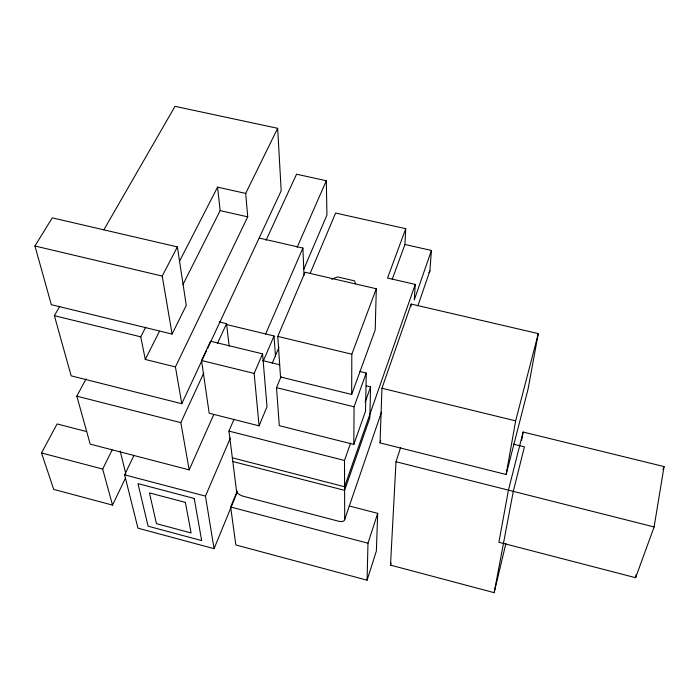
<?xml version="1.0" encoding="UTF-8"?>
<svg xmlns="http://www.w3.org/2000/svg" width="699" height="699" viewBox="0 0 699 699"><rect width="100%" height="100%" fill="white"/><g stroke="black" fill="none" stroke-linecap="round" stroke-linejoin="round"><path stroke-width="1.05" d="M351.658 394.454L351.824 354.21L376.298 288.748L305.061 272.252L277.765 336.394L280.517 376.979L351.658 394.454L375.214 329.884L376.298 288.748M281.068 376.621L276.524 387.648L279.285 425.665L353.816 444.424L354.061 406.801L366.241 373.021L359.898 371.484M366.241 373.021L365.533 411.195L353.816 444.424M366.346 385.892L370.575 386.923L369.85 417.88L344.598 490.349L232.802 461.523M237.188 491.144L230.661 507.011L235.825 544.958L367.08 580.187L367.989 543.228L377.687 513.354L349.168 505.954M380.038 442.886L381.951 388.26L411.204 304.056L538.282 333.598L528.033 389.247L506.137 474.507L380.038 442.886L380.737 440.824M377.687 513.354L376.368 551.03L367.08 580.187M392.2 279.312L404.939 244.493L405.743 228.695L335.616 213.038L310.242 273.169M505.884 543.481L494.158 592.665L390.505 565.124L396.01 461.742L400.667 447.369M411.073 306.223L411.204 304.056M405.743 228.695L387.526 278.036L415.241 284.406L414.271 299.985L431.423 250.452L404.939 244.493M417.88 305.882L429.902 270.801L431.423 250.452M654.107 526.941L664.05 466.565L523.14 432.034L508.435 490.148L498.894 542.241L635.618 577.697L654.107 526.941L396.01 461.742M635.618 577.697L636.16 574.508M506.137 474.507L515.652 420.868L538.282 333.598M521.559 440.466L523.14 432.034M494.158 592.665L513.284 491.371L524.416 446.871L513.354 444.136M390.505 565.124L391.143 563.044M234.06 419.225L228.949 431.1L236.568 491.187A6.658 3.146 21.5 0 0 243.261 496.255L338.299 521.148A6.728 3.224 19.5 0 0 344.703 519.462L381.471 412.157M415.241 284.406L344.581 486.722L232.339 457.836M662.984 469.597L664.05 466.565M344.703 519.462L344.485 460.458L350.645 443.096M365.14 402.248L370.575 386.923M134.042 455.25L124.623 474.831L137.948 528.164L214.06 548.68L237.188 492.332M259.084 425.848L267.009 406.696L262.571 353.869L210.539 341.217L201.53 360.492L209.193 413.249L259.084 425.848L254.148 373.432L262.571 353.869M272.191 363.358L278.962 347.324M214.06 548.68L205.471 496.115L230.329 438.055M263.322 360.99L274.034 335.966L226.432 324.511M303.82 269.15L326.931 215.082L326.311 180.744L296.542 174.208L266.066 240.255M265.48 334.297L302.912 248.049L259.425 238.114M297.119 247.359L326.311 180.744M86.064 378.858L76.829 396.167L90.197 444.11L189.176 469.877L213.798 414.463M189.176 469.877L180.831 422.642L203.689 373.17M217.406 343.489L226.555 323.698L219.145 321.916M59.817 306.249L54.382 315.686L71.158 375.835L181.775 403.725L206.624 350.496M207.551 348.53L281.19 190.81L277.652 128.31L175.012 106.335L103.836 229.866M86.676 431.589L57.091 423.935L41.512 452.961L53.709 489.387L112.513 505.115L125.488 478.081M181.775 403.725L175.432 366.914L247.726 216.847L245.69 193.413L277.652 128.31M172.085 334.078L186.275 305.367L177.38 246.904L52.294 217.861L34.95 245.996L51.315 304.677L172.085 334.078L162.229 276.07L177.38 246.904M112.513 505.115L102.683 469.055L112.128 450.007M175.432 366.914L145.287 359.452L159.477 331.239M182.963 284.545L220.15 210.609L217.564 187.131L245.69 193.413M145.287 359.452L140.744 336.831L145.707 327.167M179.407 261.496L217.564 187.131M331.684 279.242L337.565 276.935L354.507 280.858L355.608 283.873M220.15 210.609L247.726 216.847M34.95 245.996L162.229 276.07M277.765 336.394L351.824 354.21M381.951 388.26L515.652 420.868M262.807 360.623L279.714 364.747M54.382 315.686L140.744 336.831M201.53 360.492L254.148 373.432M276.524 387.648L354.061 406.801M228.949 431.1L344.485 460.458M76.829 396.167L180.831 422.642M41.512 452.961L102.683 469.055M124.623 474.831L205.471 496.115M230.661 507.011L367.989 543.228M120.176 451.038L125.89 474.053M226.555 323.698L229.158 346.162M274.034 335.966L275.493 356.315M302.912 248.049L304.004 275.214M429.902 270.801A5.775 3.678 19.1 0 1 428.837 272.645M194.226 498.466L137.983 483.621L148.074 526.181L201.67 540.598L194.226 498.466M185.357 502.398L149.472 492.9L156.445 523.656L191.098 532.953L185.357 502.398"/></g></svg>
